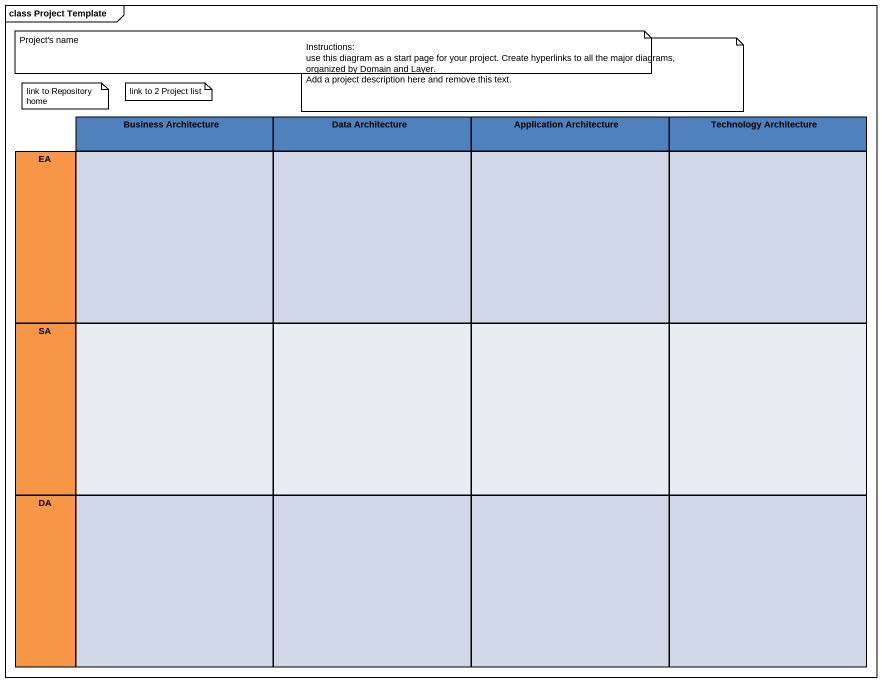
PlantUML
@startuml
mainframe class Project Template
rectangle "Business Architecture" as Business_Architecture #4F81BD
rectangle "Data Architecture" as Data_Architecture #4F81BD
rectangle "Application Architecture" as Application_Architecture #4F81BD
rectangle "Technology Architecture" as Technology_Architecture #4F81BD
rectangle EA #F79646
rectangle " " as rectangle1 #D0D8E8
rectangle " " as rectangle2 #D0D8E8
rectangle " " as rectangle3 #D0D8E8
rectangle " " as rectangle4 #D0D8E8
rectangle SA #F79646
rectangle " " as rectangle5 #E9ECF3
rectangle " " as rectangle6 #E9ECF3
rectangle " " as rectangle7 #E9ECF3
rectangle " " as rectangle8 #E9ECF3
rectangle DA #F79646
rectangle " " as rectangle9 #D0D8E8
rectangle " " as rectangle10 #D0D8E8
rectangle " " as rectangle11 #D0D8E8
rectangle " " as rectangle12 #D0D8E8
note as N1
  Project's name
end note
note as N2
  Instructions:
  use this diagram as a start page for your project. Create hyperlinks to all the major diagrams, organized by Domain and Layer.
  Add a project description here and remove this text.
end note
note as N3
  link to Repository home
end note
note as N4
  link to 2 Project list
end note
@enduml
